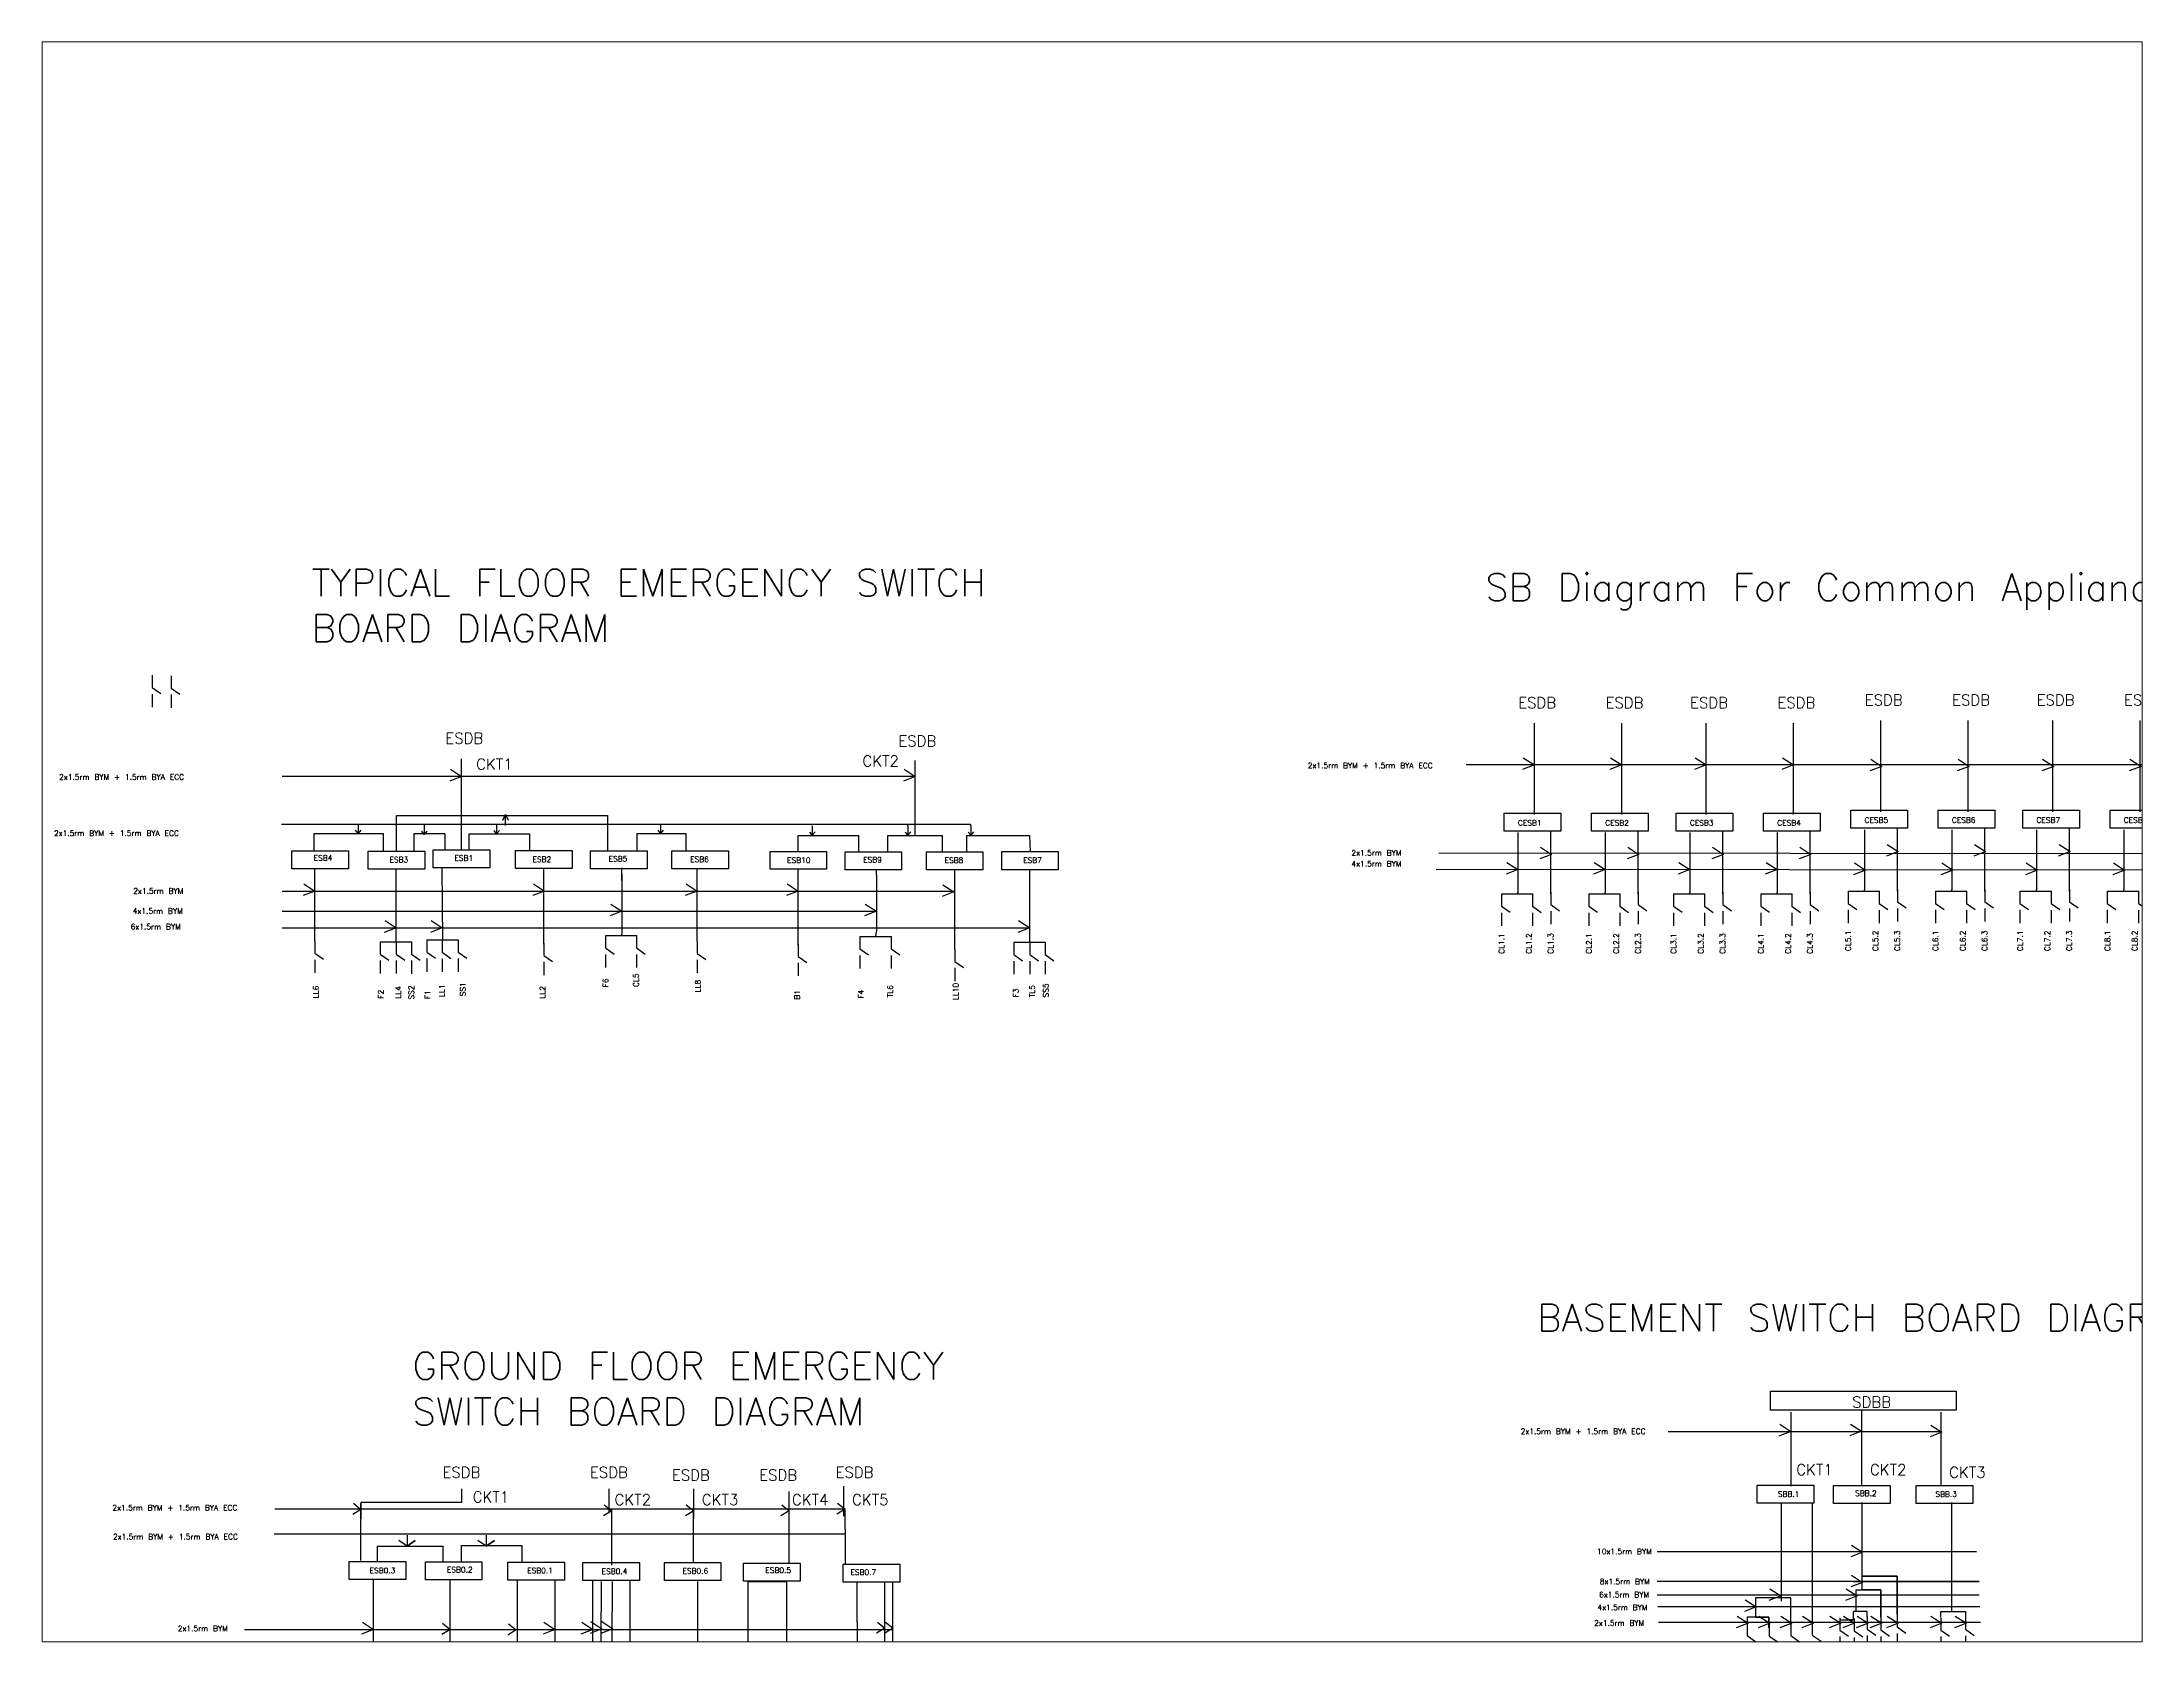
# Paper-space layout 'Layout2' of a CAD drawing. Header units: inches. Extents: x 1.05 to 9.45, y 0.8 to 7.2.
# The model-space entities are those that its viewports show. They can reach past a viewport. Long polylines and large blocks are cut down to what shows.
import ezdxf

# ---------------------------------------------------------------- set-up
doc = ezdxf.new("R2010")
doc.units = ezdxf.units.IN
doc.header["$MEASUREMENT"] = 0
doc.layers.add('Legend', color=50, linetype='Continuous')
doc.styles.get("Standard").update_dxf_attribs({"font": 'txt.shx', "bigfont": '@extfont2.shx'})

# ---------------------------------------------------------------- blocks, each defined once
blk = doc.blocks.new('K')
for p, q in [((0, -2.22), (0, -4.46)), ((0, -4.48), (1.59, -5.6)), ((0, -5.67), (0, -8.07))]:
    blk.add_line(p, q)
blk = doc.blocks.new('Arrow')
for p, q in [((0, 0), (-2.16, -0.85)), ((-2.02, 1.32), (0, 0))]:
    blk.add_line(p, q)
blk = doc.blocks.new('SA')
for p, q in [((0, 0), (-1.52, -0.93)), ((-1.37, 1.13), (0, 0))]:
    blk.add_line(p, q)

msp = doc.modelspace()

# ---------------------------------------------------------------- linework, layer by layer
for p, q in [((238.7, 8.78), (238.7, 25.49)), ((254.7, 8.78), (254.7, 25.49)), ((270.2, 8.78), (270.2, 25.49)), ((286.2, 8.78), (286.2, 25.49)), ((302.2, 9.28), (302.2, 25.99)), ((318.2, 9.28), (318.2, 25.99)), ((333.7, 9.28), (333.7, 25.99)), ((349.7, 9.28), (349.7, 25.99)), ((42.15, 2.28), (42.15, 18.99)), ((125.26, 4.96), (125.26, 18.68)), ((30.23, 2.06), (30.23, 8.57)), ((30.23, 8.57), (68.87, 8.57)), ((68.87, 8.57), (68.87, 2.13)), ((15.17, 2.2), (15.17, 5.27)), ((15.17, 5.27), (18.93, 5.27)), ((18.93, 5.27), (27.82, 5.27)), ((18.93, 5.27), (27.82, 5.27)), ((27.82, 5.27), (27.82, 2.12)), ((39.12, 5.22), (33.4, 5.22)), ((33.4, 5.22), (33.4, 2.06)), ((39.12, 5.22), (39.12, 2.28)), ((43.54, 2.28), (43.54, 5.22)), ((43.54, 5.22), (54.6, 5.22)), ((44.3, 5.22), (53.19, 5.22)), ((54.6, 5.22), (54.6, 2.21)), ((74.33, 2.13), (74.33, 5.28)), ((74.33, 5.28), (83.22, 5.28)), ((74.33, 5.28), (83.22, 5.28)), ((83.22, 5.28), (83.22, 2.13)), ((103.85, 2.03), (103.85, 4.96)), ((103.85, 4.96), (114.94, 4.96)), ((114.92, 1.95), (114.94, 4.96)), ((120.23, 4.96), (130.29, 4.96)), ((120.23, 1.95), (120.23, 4.96)), ((130.29, 1.95), (130.29, 4.96)), ((134.7, 4.96), (146.19, 4.96)), ((134.7, 1.95), (134.7, 4.96)), ((146.19, 4.96), (146.3, 1.97)), ((235.68, 5.48), (235.68, -4.83)), ((235.68, 5.48), (235.68, -4.83)), ((241.72, -5.83), (241.72, 5.63)), ((251.68, 5.48), (251.68, -4.83)), ((251.68, 5.48), (251.68, -4.83)), ((257.72, -5.83), (257.72, 5.63)), ((267.18, 5.48), (267.18, -4.83)), ((267.18, 5.48), (267.18, -4.83)), ((273.22, -5.83), (273.22, 5.63)), ((283.18, 5.48), (283.18, -4.83)), ((283.18, 5.48), (283.18, -4.83)), ((289.22, -5.83), (289.22, 5.63)), ((299.18, 5.98), (299.18, -4.33)), ((299.18, 5.98), (299.18, -4.33)), ((305.22, -5.33), (305.22, 6.13)), ((315.18, 5.98), (315.18, -4.33)), ((315.18, 5.98), (315.18, -4.33)), ((321.22, -5.33), (321.22, 6.13)), ((330.68, 5.98), (330.68, -4.33)), ((330.68, 5.98), (330.68, -4.33)), ((336.72, -5.33), (336.72, 6.13)), ((346.68, 5.98), (346.68, -4.33)), ((346.68, 5.98), (346.68, -4.33)), ((146.3, 1.97), (146.3, 1.97)), ((15.3, -14.37), (15.3, -1.16)), ((30.16, -1.33), (30.16, -1.23)), ((30.16, -14.53), (30.16, -1.33)), ((30.16, -1.33), (30.16, -1.33)), ((38.52, -1.01), (38.64, -14.21)), ((57.22, -12.56), (57.22, -1.09)), ((71.53, -3.32), (71.53, -1)), ((71.53, -2.16), (71.53, -12.47)), ((71.53, -2.16), (71.53, -12.47)), ((85.31, -14.4), (85.31, -1.2)), ((103.85, -12.73), (103.85, -1.26)), ((118.16, -2.34), (118.16, -1.34)), ((118.16, -2.34), (118.16, -12.65)), ((118.16, -2.34), (118.16, -12.65)), ((132.5, -15.89), (132.5, -1.34)), ((146.24, -1.42), (146.24, -1.33)), ((146.24, -14.63), (146.24, -1.42)), ((146.24, -1.42), (146.24, -1.42)), ((232.72, -5.76), (238.43, -5.76)), ((235.68, -4.83), (235.68, -5.51)), ((235.68, -5.76), (235.68, -5.51)), ((248.72, -5.76), (254.43, -5.76)), ((251.68, -4.83), (251.68, -5.51)), ((251.68, -5.76), (251.68, -5.51)), ((264.22, -5.76), (269.93, -5.76)), ((267.18, -4.83), (267.18, -5.51)), ((267.18, -5.76), (267.18, -5.51)), ((280.22, -5.76), (285.93, -5.76)), ((283.18, -4.83), (283.18, -5.51)), ((283.18, -5.76), (283.18, -5.51)), ((296.22, -5.26), (301.93, -5.26)), ((299.18, -4.33), (299.18, -5.01)), ((299.18, -5.26), (299.18, -5.01)), ((312.22, -5.26), (317.93, -5.26)), ((315.18, -4.33), (315.18, -5.01)), ((315.18, -5.26), (315.18, -5.01)), ((327.72, -5.26), (333.43, -5.26)), ((330.68, -4.33), (330.68, -5.01)), ((330.68, -5.26), (330.68, -5.01)), ((343.72, -5.26), (349.43, -5.26)), ((346.68, -4.33), (346.68, -5.01)), ((346.68, -5.26), (346.68, -5.01)), ((27.27, -14.53), (32.98, -14.53)), ((35.81, -14.17), (41.52, -14.17)), ((57.22, -14.98), (57.22, -12.56)), ((68.56, -13.4), (74.27, -13.4)), ((71.53, -12.47), (71.53, -13.15)), ((71.53, -13.4), (71.53, -13.15)), ((103.85, -15.15), (103.85, -12.73)), ((115.19, -13.58), (120.9, -13.58)), ((118.05, -13.58), (118.16, -12.65)), ((143.34, -14.63), (149.06, -14.63)), ((285.69, -100.75), (285.69, -114.25)), ((298.69, -114.25), (298.69, -100.25)), ((313.19, -100.75), (313.19, -114.25)), ((42.19, -117.25), (42.19, -114.75)), ((69.19, -119.25), (69.19, -114.75)), ((84.69, -120.25), (84.69, -114.75)), ((102.19, -119.75), (102.19, -115.25)), ((112.19, -119.75), (112.19, -114.25)), ((42.19, -117.25), (23.69, -117.25)), ((23.69, -117.25), (23.69, -120.25)), ((23.7, -127.91), (23.7, -117.46)), ((69.66, -128.74), (69.66, -118.5)), ((84.66, -128.24), (84.66, -118.5)), ((102.16, -128.24), (102.16, -118.5)), ((112.43, -122.14), (112.43, -118.5)), ((284, -135.34), (284, -117.38)), ((289.69, -139.75), (289.69, -117.25)), ((298.69, -117.25), (298.69, -130.75)), ((315.19, -137.25), (315.19, -117.25)), ((23.69, -120.25), (23.69, -120.25)), ((112.43, -122.14), (112.43, -128.57)), ((26.74, -128.09), (26.74, -125.24)), ((26.74, -125.24), (29.64, -125.28)), ((29.64, -125.28), (38.71, -125.28)), ((38.71, -125.28), (38.71, -128.1)), ((42.15, -128.1), (42.15, -125.16)), ((42.15, -125.16), (53.22, -125.16)), ((53.22, -125.16), (53.22, -128.18)), ((298.69, -130.75), (305.19, -130.75)), ((305.19, -130.75), (298.69, -130.75)), ((298.69, -130.75), (298.69, -133.25)), ((305.19, -130.75), (305.19, -137.75)), ((305.19, -137.75), (305.19, -130.75)), ((26, -149.34), (26, -131.38)), ((40.05, -149.41), (40.05, -131.46)), ((52.4, -151.79), (52.4, -131.54)), ((59.25, -131.47), (59.25, -151.88)), ((66.19, -149.5), (66.19, -131.55)), ((67.69, -153.75), (67.8, -131.74)), ((69.69, -152.25), (69.8, -131.74)), ((73.07, -149.52), (73.07, -131.56)), ((85.45, -139.12), (85.45, -131.75)), ((94.69, -156.25), (94.69, -131.75)), ((94.69, -131.75), (101.69, -131.75)), ((101.69, -131.75), (101.69, -157.25)), ((114.62, -139.13), (114.62, -131.87)), ((119.69, -149.25), (119.69, -131.75)), ((121.19, -152.25), (121.19, -131.75)), ((297.69, -137.25), (297.69, -133.25)), ((297.69, -133.25), (299.19, -133.25)), ((298.69, -133.25), (302.19, -133.25)), ((302.19, -133.25), (298.69, -133.25)), ((302.19, -133.25), (302.19, -138.25)), ((302.19, -138.25), (302.19, -133.25)), ((85.45, -151.66), (85.45, -138.46)), ((281.69, -138.25), (277.69, -138.25)), ((277.69, -138.25), (277.69, -140.75)), ((285.69, -134.75), (279.19, -134.75)), ((279.19, -134.75), (279.19, -138.25)), ((279.19, -138.25), (281.69, -138.25)), ((281.69, -138.25), (281.69, -140.25)), ((281.69, -140.25), (281.69, -138.25)), ((285.69, -139.75), (285.69, -134.75)), ((297.19, -138.75), (297.19, -137.25)), ((299.69, -137.25), (297.19, -137.25)), ((299.69, -138.25), (299.69, -137.25)), ((313.19, -138.25), (313.19, -137.25)), ((313.19, -137.25), (317.69, -137.25)), ((317.69, -137.25), (317.69, -138.25)), ((114.62, -139.13), (114.62, -149.44)), ((114.62, -139.13), (114.62, -149.44)), ((294.69, -138.75), (297.19, -138.75)), ((297.19, -138.75), (296.19, -138.75))]:
    msp.add_line(p, q)
at = {"color": 2}
for p, q in [((125.26, 15.75), (9.28, 15.75)), ((397.2, 17.85), (226.19, 17.85)), ((135.43, 6.92), (9.14, 6.92)), ((23.19, 5.28), (22.75, 5.88)), ((23.19, 7.02), (23.19, 5.27)), ((23.7, 5.9), (23.19, 5.28)), ((35.29, 5.11), (34.85, 5.71)), ((35.29, 6.85), (35.29, 5.1)), ((35.8, 5.73), (35.29, 5.11)), ((48.57, 5.23), (48.13, 5.83)), ((48.57, 6.97), (48.57, 5.22)), ((49.08, 5.85), (48.57, 5.23)), ((78.59, 5.29), (78.15, 5.89)), ((78.59, 7.03), (78.59, 5.28)), ((79.1, 5.91), (78.59, 5.29)), ((106.42, 4.97), (105.98, 5.57)), ((106.42, 6.71), (106.42, 4.96)), ((106.94, 5.59), (106.42, 4.97)), ((123.94, 4.97), (123.5, 5.57)), ((123.94, 6.71), (123.94, 4.96)), ((124.45, 5.59), (123.94, 4.97)), ((135.43, 4.97), (134.99, 5.57)), ((135.43, 6.71), (135.43, 4.96)), ((135.95, 5.59), (135.43, 4.97)), ((221.19, 1.75), (400.35, 1.6)), ((220.69, -1.25), (378.85, -1.4)), ((9.28, -8.95), (118.16, -8.95)), ((9.28, -11.99), (146.24, -11.99)), ((112.43, -118.5), (7.95, -118.5)), ((112.3, -123.05), (7.82, -123.05)), ((2.41, -140.53), (16.56, -140.53)), ((16.56, -140.53), (24.12, -140.53)), ((24.12, -140.53), (121.19, -140.53)), ((2.71, -144.6), (114.62, -144.29))]:
    msp.add_line(p, q, dxfattribs=at)
at = {"color": 40, "true_color": 0xf8d731}
for p, q in [((123.94, 6.71), (123.94, 6.92)), ((135.43, 6.71), (135.43, 6.92))]:
    msp.add_line(p, q, dxfattribs=at)
for points in [[(233.19, 9.05), (243.55, 9.05), (243.55, 5.75), (233.19, 5.75)], [(249.19, 9.05), (259.55, 9.05), (259.55, 5.75), (249.19, 5.75)], [(264.69, 9.05), (275.05, 9.05), (275.05, 5.75), (264.69, 5.75)], [(280.69, 9.05), (291.05, 9.05), (291.05, 5.75), (280.69, 5.75)], [(296.69, 9.55), (307.05, 9.55), (307.05, 6.25), (296.69, 6.25)], [(312.69, 9.55), (323.05, 9.55), (323.05, 6.25), (312.69, 6.25)], [(328.19, 9.55), (338.55, 9.55), (338.55, 6.25), (328.19, 6.25)], [(344.19, 9.55), (354.55, 9.55), (354.55, 6.25), (344.19, 6.25)], [(11.07, 2.14), (21.44, 2.14), (21.44, -1.15), (11.07, -1.15)], [(25.05, 2.06), (35.41, 2.06), (35.41, -1.23), (25.05, -1.23)], [(36.96, 2.28), (47.33, 2.28), (47.33, -1.01), (36.96, -1.01)], [(52.04, 2.21), (62.4, 2.21), (62.4, -1.09), (52.04, -1.09)], [(65.78, 2.13), (76.14, 2.13), (76.14, -1.17), (65.78, -1.17)], [(80.69, 2.13), (91.05, 2.13), (91.05, -1.17), (80.69, -1.17)], [(98.67, 2.03), (109.03, 2.03), (109.03, -1.26), (98.67, -1.26)], [(112.41, 1.95), (122.77, 1.95), (122.77, -1.34), (112.41, -1.34)], [(127.32, 1.95), (137.68, 1.95), (137.68, -1.34), (127.32, -1.34)], [(141.12, 1.97), (151.48, 1.97), (151.48, -1.33), (141.12, -1.33)], [(279.55, -114.09), (289.92, -114.09), (289.92, -117.38), (279.55, -117.38)], [(293.53, -114.17), (303.89, -114.17), (303.89, -117.46), (293.53, -117.46)], [(308.65, -114.18), (319.02, -114.18), (319.02, -117.47), (308.65, -117.47)], [(21.55, -128.09), (31.92, -128.09), (31.92, -131.38), (21.55, -131.38)], [(35.53, -128.17), (45.89, -128.17), (45.89, -131.46), (35.53, -131.46)], [(50.65, -128.18), (61.02, -128.18), (61.02, -131.47), (50.65, -131.47)], [(64.39, -128.25), (74.75, -128.25), (74.75, -131.55), (64.39, -131.55)], [(79.31, -128.25), (89.67, -128.25), (89.67, -131.55), (79.31, -131.55)], [(93.83, -128.37), (104.2, -128.37), (104.2, -131.66), (93.83, -131.66)], [(112.09, -128.57), (122.45, -128.57), (122.45, -131.87), (112.09, -131.87)]]:
    msp.add_lwpolyline(points, close=True)
msp.add_lwpolyline([(281.97, -96.88), (315.97, -96.88), (315.97, -100.38), (281.97, -100.38), (281.97, -96.88)])
at = {"layer": 'Legend'}
for p, q in [((50.19, 8.75), (49.69, 7.75)), ((49.69, 7.75), (50.19, 8.75)), ((50.19, 6.75), (50.19, 8.75)), ((50.19, 8.75), (50.69, 7.75)), ((263.19, -104.25), (313.19, -104.25)), ((32.16, -125.24), (30.66, -124.24)), ((32.16, -123.24), (32.16, -125.24)), ((32.16, -125.24), (33.66, -124.24)), ((33.66, -124.24), (32.16, -125.24)), ((46.66, -125.24), (45.16, -124.24)), ((46.66, -123.24), (46.66, -125.24)), ((46.66, -125.24), (48.16, -124.24)), ((48.16, -124.24), (46.66, -125.24)), ((261.19, -126.25), (319.69, -126.25)), ((320.19, -131.75), (261.19, -131.75)), ((320.19, -134.25), (261.19, -134.25)), ((297.19, -131.75), (320.19, -131.75)), ((320.32, -136.39), (261.32, -136.39)), ((320.44, -139.25), (261.44, -139.25))]:
    msp.add_line(p, q, dxfattribs=at)
at = {"layer": 'Legend', "color": 2}
msp.add_line((9.28, -5.24), (132.5, -5.24), dxfattribs=at)

# ---------------------------------------------------------------- block references
for name, p in [('K', (-14.54, 36.52)), ('K', (-11.03, 36.41)), ('K', (232.67, -3.54)), ('K', (238.39, -3.55)), ('K', (241.72, -3.25)), ('K', (248.67, -3.54)), ('K', (254.39, -3.55)), ('K', (257.72, -3.25)), ('K', (264.17, -3.54)), ('K', (269.89, -3.55)), ('K', (273.22, -3.25)), ('K', (280.17, -3.54)), ('K', (285.89, -3.55)), ('K', (289.22, -3.25)), ('K', (296.17, -3.04)), ('K', (301.89, -3.05)), ('K', (305.22, -2.75)), ('K', (312.17, -3.04)), ('K', (317.89, -3.05)), ('K', (321.22, -2.75)), ('K', (327.67, -3.04)), ('K', (333.39, -3.05)), ('K', (336.72, -2.75)), ('K', (343.67, -3.04)), ('K', (349.39, -3.05)), ('K', (15.3, -12.15)), ('K', (27.27, -12.31)), ('K', (30.16, -12.31)), ('K', (32.99, -12.32)), ('K', (35.81, -11.95)), ('K', (38.63, -11.99)), ('K', (41.53, -11.95)), ('K', (57.22, -12.56)), ('K', (68.52, -11.18)), ('K', (74.23, -11.19)), ('K', (85.31, -12.18)), ('K', (103.85, -12.73)), ('K', (115.15, -11.36)), ('K', (120.86, -11.36)), ('K', (143.34, -12.41)), ('K', (146.24, -12.41)), ('K', (149.06, -12.42)), ('K', (132.5, -13.67)), ('SA', (112.43, -118.5)), ('K', (294.69, -136.18)), ('K', (299.69, -135.99)), ('K', (302.19, -136.14)), ('K', (305.19, -135.59)), ('K', (313.19, -136.18)), ('K', (317.69, -136.01)), ('K', (277.69, -137.18)), ('K', (281.75, -137.27)), ('K', (285.69, -137.18)), ('K', (289.63, -137.08)), ('K', (297.28, -136.31))]:
    msp.add_blockref(name, p)
at = {"color": 6}
for name, p in [('Arrow', (42.14, 15.76)), ('Arrow', (125.26, 15.75)), ('Arrow', (238.7, 17.85)), ('Arrow', (254.7, 17.85)), ('Arrow', (270.2, 17.85)), ('Arrow', (286.2, 17.85)), ('Arrow', (302.35, 17.6)), ('Arrow', (318.35, 17.6)), ('Arrow', (333.85, 17.6)), ('Arrow', (349.85, 17.6)), ('Arrow', (235.68, -1.32)), ('Arrow', (241.85, 1.48)), ('Arrow', (251.68, -1.32)), ('Arrow', (257.85, 1.48)), ('Arrow', (267.18, -1.32)), ('Arrow', (273.35, 1.48)), ('Arrow', (283.18, -1.32)), ('Arrow', (289.35, 1.48)), ('Arrow', (305.35, 1.98)), ('Arrow', (321.35, 1.98)), ('Arrow', (336.85, 1.98)), ('Arrow', (352.85, 1.1)), ('Arrow', (299.35, -1.4)), ('Arrow', (315.35, -1.4)), ('Arrow', (330.85, -1.4)), ('Arrow', (346.85, -1.4)), ('Arrow', (15.3, -5.24)), ('Arrow', (57.35, -5.24)), ('Arrow', (71.53, -8.96)), ('Arrow', (85.31, -5.24)), ('Arrow', (103.85, -5.24)), ('Arrow', (118.15, -8.96)), ('Arrow', (132.35, -5.4)), ('Arrow', (30.16, -11.99)), ('Arrow', (38.62, -11.99)), ('Arrow', (146.24, -11.99)), ('Arrow', (285.68, -104.25)), ('Arrow', (298.66, -104.21)), ('Arrow', (313.35, -104.4)), ('SA', (23.73, -118.54)), ('SA', (69.68, -118.81)), ('SA', (84.68, -118.81)), ('SA', (102.18, -118.81)), ('Arrow', (298.85, -126.4)), ('Arrow', (298.85, -131.9)), ('Arrow', (283.85, -134.4)), ('Arrow', (297.85, -134.4)), ('Arrow', (277.85, -139.4)), ('Arrow', (279.35, -136.4)), ('Arrow', (281.85, -139.4)), ('Arrow', (285.85, -139.4)), ('Arrow', (289.85, -139.4)), ('Arrow', (294.85, -139.4)), ('Arrow', (297.35, -139.4)), ('Arrow', (299.85, -139.4)), ('Arrow', (302.35, -139.4)), ('Arrow', (305.35, -139.4)), ('Arrow', (313.35, -139.4)), ('Arrow', (317.85, -139.4)), ('Arrow', (26, -140.53)), ('SA', (40.05, -140.53)), ('SA', (52.15, -140.62)), ('Arrow', (59.25, -140.53)), ('Arrow', (66.19, -140.53)), ('Arrow', (67.85, -140.4)), ('Arrow', (69.85, -140.4)), ('SA', (119.71, -140.31)), ('SA', (121.21, -140.31)), ('SA', (73.21, -144.31)), ('SA', (85.38, -144.31))]:
    msp.add_blockref(name, p, dxfattribs=at)

# ---------------------------------------------------------------- texts
at = {"char_height": 5, "attachment_point": 1}
for s, width, insert in [('TYPICAL FLOOR EMERGENCY SWITCH BOARD DIAGRAM', 145.5, (14.69, 53.75)), ('SB Diagram For Common Appliances', 176, (229.69, 52.92)), ('BASEMENT SWITCH BOARD DIAGRAM', 131.5, (239.19, -80.91)), ('GROUND FLOOR EMERGENCY SWITCH BOARD DIAGRAM', 131.5, (33.16, -89.74))]:
    msp.add_mtext_dynamic_manual_height_columns(s, width=width, gutter_width=1, heights=[0], dxfattribs=dict(at, insert=insert))
at = {"attachment_point": 1}
for s, insert, char_height, width in [('ESDB', (235.74, 30.25), 2, 3.4801), ('ESDB', (251.74, 30.25), 2, 3.4801), ('ESDB', (267.24, 30.25), 2, 3.4801), ('ESDB', (283.24, 30.25), 2, 3.4801), ('ESDB', (299.24, 30.75), 2, 3.4801), ('ESDB', (315.24, 30.75), 2, 3.4801), ('ESDB', (330.74, 30.75), 2, 3.4801), ('ESDB', (346.74, 30.75), 2, 3.4801), ('ESDB', (39.19, 23.75), 2, 3.4801), ('ESDB', (122.19, 23.25), 2, 3.4801), ('CKT2', (115.6, 19.57), 2, 3.4801), ('CKT1', (44.83, 19), 2, 3.4801), ('CESB1', (235.69, 7.75), 1, 5.3182), ('CESB2', (251.69, 7.75), 1, 5.3182), ('CESB3', (267.19, 7.75), 1, 5.3182), ('CESB4', (283.19, 7.75), 1, 5.3182), ('CESB5', (299.19, 8.25), 1, 5.3182), ('CESB6', (315.19, 8.25), 1, 5.3182), ('CESB7', (330.69, 8.25), 1, 5.3182), ('CESB8', (346.69, 8.25), 1, 5.3182), ('ESB4', (15.05, 1.33), 1, 5.3182), ('\\pxt1;ESB3', (28.96, 1), 1, 5.3182), ('ESB1', (40.85, 1.3), 1, 5.3182), ('ESB2', (55.16, 1.07), 1, 5.3182), ('ESB5', (69.1, 1.16), 1, 5.3182), ('ESB6', (84.02, 1.07), 1, 5.3182), ('ESB10', (101.79, 0.9), 1, 5.3182), ('ESB9', (115.73, 0.98), 1, 5.3182), ('ESB8', (130.65, 0.9), 1, 5.3182), ('ESB7', (145.04, 0.9), 1, 5.3182), ('SDBB', (296.94, -97.87), 2, 3.4801), ('ESDB', (38.66, -110.74), 2, 3.4801), ('ESDB', (65.69, -110.75), 2, 3.4801), ('ESDB', (80.69, -111.25), 2, 3.4801), ('ESDB', (96.69, -111.25), 2, 3.4801), ('ESDB', (110.69, -110.75), 2, 3.4801), ('CKT1', (286.69, -110.25), 2, 3.4801), ('CKT2', (300.19, -110.25), 2, 3.4801), ('CKT3', (314.69, -110.75), 2, 3.4801), ('CKT1', (44.19, -115.25), 2, 3.4801), ('SBB.1', (283.31, -115.23), 1, 3.7812), ('SBB.2', (297.47, -115.08), 1, 5.3182), ('SBB.3', (312.18, -115.24), 1, 5.3182), ('CKT2', (70.19, -115.75), 2, 3.4801), ('CKT3', (86.19, -115.75), 2, 3.4801), ('CKT4', (102.69, -115.75), 2, 3.4801), ('CKT5', (113.69, -115.75), 2, 3.4801), ('ESB0.3', (25.31, -129.23), 1, 3.7812), ('ESB0.2', (39.47, -129.08), 1, 5.3182), ('ESB0.1', (54.18, -129.24), 1, 5.3182), ('ESB0.4', (67.82, -129.38), 1, 5.3182), ('ESB0.6', (82.64, -129.31), 1, 5.3182), ('ESB0.5', (97.81, -129.18), 1, 5.3182), ('ESB0.7', (113.4, -129.55), 1, 5.3182)]:
    msp.add_mtext(s, dxfattribs=dict(at, insert=insert, char_height=char_height, width=width))
at = {"char_height": 1, "attachment_point": 1, "rotation": 90}
for s, insert in [('CL1.1', (232.19, -16.75)), ('CL1.2', (237.19, -16.75)), ('CL1.3', (241.19, -16.75)), ('CL2.1', (248.19, -16.75)), ('CL2.2', (253.19, -16.75)), ('CL2.3', (257.19, -16.75)), ('CL3.1', (263.69, -16.75)), ('CL3.2', (268.69, -16.75)), ('CL3.3', (272.69, -16.75)), ('CL4.1', (279.69, -16.75)), ('CL4.2', (284.69, -16.75)), ('CL4.3', (288.69, -16.75)), ('CL5.1', (295.69, -16.25)), ('CL5.2', (300.69, -16.25)), ('CL5.3', (304.69, -16.25)), ('CL6.1', (311.69, -16.25)), ('CL6.2', (316.69, -16.25)), ('CL6.3', (320.69, -16.25)), ('CL7.1', (327.19, -16.25)), ('CL7.2', (332.19, -16.25)), ('\\pxt0.92442;CL7.3', (336.19, -16.25)), ('CL8.1', (343.19, -16.25)), ('CL8.2', (348.19, -16.25)), ('LL6', (14.95, -24.9)), ('LL4', (30.03, -24.97)), ('SS2', (32.45, -25.12)), ('LL1', (38.04, -24.68)), ('SS1', (41.87, -24.53)), ('LL2', (56.5, -24.97)), ('F6', (68.04, -22.89)), ('CL5', (73.61, -22.83)), ('LL8', (84.94, -23.83)), ('TL6', (120.19, -24.75)), ('LL10', (132.19, -25.25)), ('TL5', (146.19, -24.75)), ('SS5', (148.69, -24.75)), ('F2', (26.87, -24.97)), ('F1', (35.4, -25.05)), ('B1', (103.13, -25.14)), ('F4', (114.8, -24.95)), ('F3', (143.19, -24.75)), ('\\pxt0.92442;CL17', (304.69, -147.75))]:
    msp.add_mtext_dynamic_manual_height_columns(s, width=1, gutter_width=1, heights=[0], dxfattribs=dict(at, insert=insert))
at = {"layer": 'Legend', "char_height": 1, "attachment_point": 1}
for s, insert in [('2x1.5rm BYM + 1.5rm BYA ECC', (-31.57, 16.15)), ('2x1.5rm BYM + 1.5rm BYA ECC', (197.19, 18.25)), ('2x1.5rm BYM + 1.5rm BYA ECC', (-32.52, 5.85)), ('2x1.5rm BYM', (205.19, 2.25)), ('4x1.5rm BYM', (205.19, 0.25)), ('2x1.5rm BYM', (-17.99, -4.73)), ('6x1.5rm BYM', (-18.46, -11.27)), ('4x1.5rm BYM', (-18.09, -8.4)), ('2x1.5rm BYM + 1.5rm BYA ECC', (236.19, -103.73)), ('2x1.5rm BYM + 1.5rm BYA ECC', (-21.81, -117.73)), ('2x1.5rm BYM + 1.5rm BYA ECC', (-21.71, -123.04)), ('10x1.5rm BYM', (250.19, -125.75)), ('6x1.5rm BYM', (250.56, -133.65)), ('8x1.5rm BYM', (250.69, -131.25)), ('4x1.5rm BYM', (250.26, -135.99)), ('2x1.5rm BYM', (-9.84, -139.85)), ('2x1.5rm BYM', (249.66, -138.84)), ('6x1.5rm BYM', (-10.24, -143.99))]:
    msp.add_mtext_dynamic_manual_height_columns(s, width=28.0373, gutter_width=1, heights=[0], dxfattribs=dict(at, insert=insert))

psp = doc.layouts.new('Layout2')

# ---------------------------------------------------------------- viewports
at = {"layer": '0'}
psp.add_viewport(center=(5.25, 4), size=(8.4, 6.4), view_center_point=(157.6585, 3.7405), view_height=293.136798, dxfattribs=at)

doc.saveas('drawing.dxf')
